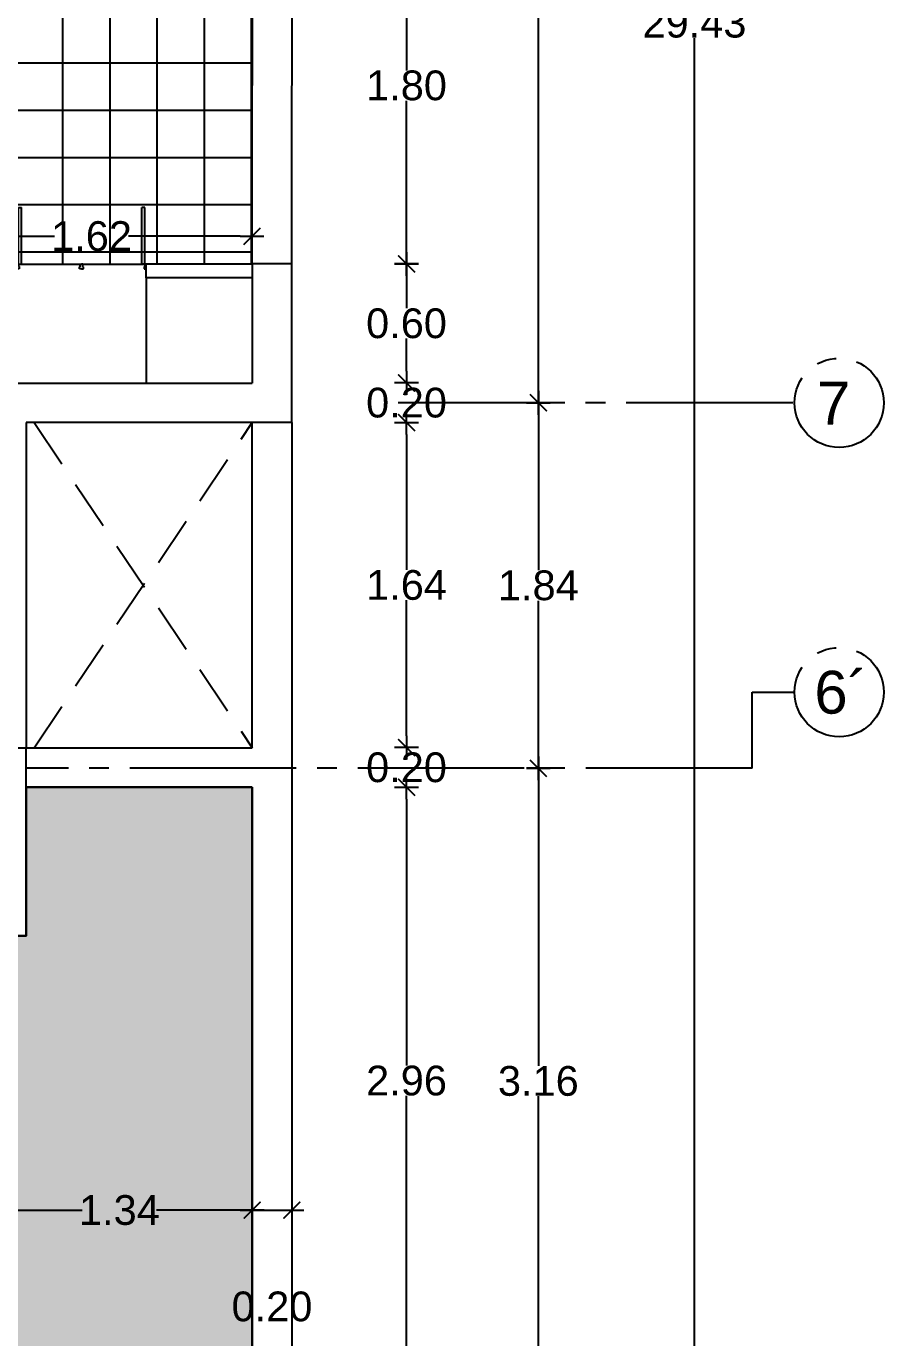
# Model space of a CAD drawing. Header units: millimetres. Extents: x 1217 to 2428, y 234 to 644.
# Drawn here: x 2364.13 to 2368.45, y 607.31 to 613.92 of the extents above; entities that cross this region are included whole.
import ezdxf

# ---------------------------------------------------------------- set-up
doc = ezdxf.new("R2010")
doc.units = ezdxf.units.MM
doc.linetypes.add('ACAD_ISO04W100', pattern=[30, 24, -3, 0, -3])
doc.linetypes.add('HIDDEN2', pattern=[0.1875, 0.125, -0.0625])
doc.layers.get('0').update_dxf_attribs({"lineweight": 5})
for name, color, linetype in [('0.1', 251, 'Continuous'), ('0.2', 2, 'Continuous'), ('0.3', 6, 'Continuous'), ('COTAS', 252, 'Continuous'), ('COTAS INTERIORES', 3, 'Continuous'), ('EJES', 8, 'Continuous'), ('HOJA PUERTA', 2, 'Continuous'), ('MUROS', 7, 'Continuous'), ('PUERTAS', 2, 'Continuous'), ('TABIQUES', 4, 'Continuous')]:
    doc.layers.add(name, color=color, linetype=linetype)
doc.styles.add('INTERARQ', font='arial.ttf')
doc.styles.get("Standard").update_dxf_attribs({"font": 'arial.ttf'})
doc.dimstyles.new('ESCALA_1-50', dxfattribs={"dimtxt": 0.15, "dimasz": 0.06, "dimexe": 0.18, "dimexo": 0.0625, "dimgap": 0, "dimtad": 0, "dimtih": 1, "dimtoh": 1, "dimzin": 0, "dimdsep": 46, "dimtxsty": 'INTERARQ', "dimblk": 'DIMTICK', "dimcen": 0, "dimse1": 1, "dimse2": 1, "dimclrd": 256, "dimclre": 1, "dimclrt": 2, "dimadec": 0, "dimazin": 0, "dimtfac": 4.5, "dimtofl": 0, "dimtmove": 2, "dimatfit": 3, "dimldrblk": 'DIMTICK', "dimfxl": 1, "dimtolj": 1, "dimtzin": 0, "dimarcsym": 0})

# ---------------------------------------------------------------- blocks, each defined once
blk = doc.blocks.new('DIMTICK')
at = {"color": 1}
for p, q in [((-1, 0), (1, 0)), ((0, 1), (0, -1))]:
    blk.add_line(p, q, dxfattribs=at)
at = {"color": 3, "const_width": 0.141}
blk.add_lwpolyline([(0.71, 0.71), (-0.71, -0.71)], dxfattribs=at)
blk = doc.blocks.new('*D1490')
at = {"layer": 'COTAS', "lineweight": -2, "ltscale": 3, "transparency": 16777216}
for p, q in [((2366.0462, 610.025), (2366.0462, 608.6814)), ((2366.0462, 607.1845), (2366.0462, 608.5282))]:
    blk.add_line(p, q, dxfattribs=at)
at = {"layer": 'DEFPOINTS', "color": 0, "ltscale": 3, "transparency": 16777216}
for p in [(2364.1282, 610.085), (2366.0462, 610.085), (2363.9682, 607.1245)]:
    blk.add_point(p, dxfattribs=at)
at = {"layer": 'COTAS', "lineweight": -2, "ltscale": 3, "transparency": 16777216, "xscale": 0.06, "yscale": 0.06, "zscale": 0.06}
for p, rotation in [((2366.0462, 610.085), 90), ((2366.0462, 607.1245), 270)]:
    blk.add_blockref('DIMTICK', p, dxfattribs=dict(at, rotation=rotation))
at = {"layer": 'COTAS', "color": 2, "ltscale": 3, "transparency": 16777216, "insert": (2366.0462, 608.6048), "char_height": 0.15, "attachment_point": 5, "style": 'INTERARQ'}
blk.add_mtext('\\A1;2.96', dxfattribs=at)
blk = doc.blocks.new('*D1491')
at = {"layer": 'COTAS', "lineweight": -2, "ltscale": 3, "transparency": 16777216}
for p, q in [((2366.0462, 610.345), (2366.0462, 610.405)), ((2366.0462, 610.025), (2366.0462, 609.965))]:
    blk.add_line(p, q, dxfattribs=at)
at = {"layer": 'DEFPOINTS', "color": 0, "ltscale": 3, "transparency": 16777216}
for p in [(2365.2681, 610.285), (2366.0462, 610.285), (2364.1282, 610.085)]:
    blk.add_point(p, dxfattribs=at)
at = {"layer": 'COTAS', "lineweight": -2, "ltscale": 3, "transparency": 16777216, "xscale": 0.06, "yscale": 0.06, "zscale": 0.06}
for p, rotation in [((2366.0462, 610.285), 270), ((2366.0462, 610.085), 90)]:
    blk.add_blockref('DIMTICK', p, dxfattribs=dict(at, rotation=rotation))
at = {"layer": 'COTAS', "color": 2, "ltscale": 3, "transparency": 16777216, "insert": (2366.0462, 610.185), "char_height": 0.15, "attachment_point": 5, "style": 'INTERARQ'}
blk.add_mtext('\\A1;0.20', dxfattribs=at)
blk = doc.blocks.new('*D1492')
at = {"layer": 'COTAS', "lineweight": -2, "ltscale": 3, "transparency": 16777216}
for p, q in [((2366.0462, 611.8645), (2366.0462, 611.1814)), ((2366.0462, 610.345), (2366.0462, 611.0282))]:
    blk.add_line(p, q, dxfattribs=at)
at = {"layer": 'DEFPOINTS', "color": 0, "ltscale": 3, "transparency": 16777216}
for p in [(2365.4681, 611.9245), (2366.0462, 611.9245), (2365.2681, 610.285)]:
    blk.add_point(p, dxfattribs=at)
at = {"layer": 'COTAS', "lineweight": -2, "ltscale": 3, "transparency": 16777216, "xscale": 0.06, "yscale": 0.06, "zscale": 0.06}
for p, rotation in [((2366.0462, 611.9245), 90), ((2366.0462, 610.285), 270)]:
    blk.add_blockref('DIMTICK', p, dxfattribs=dict(at, rotation=rotation))
at = {"layer": 'COTAS', "color": 2, "ltscale": 3, "transparency": 16777216, "insert": (2366.0462, 611.1048), "char_height": 0.15, "attachment_point": 5, "style": 'INTERARQ'}
blk.add_mtext('\\A1;1.64', dxfattribs=at)
blk = doc.blocks.new('*D1493')
at = {"layer": 'COTAS', "lineweight": -2, "ltscale": 3, "transparency": 16777216}
for p, q in [((2366.0462, 612.1845), (2366.0462, 612.2445)), ((2366.0462, 611.8645), (2366.0462, 611.8045))]:
    blk.add_line(p, q, dxfattribs=at)
at = {"layer": 'DEFPOINTS', "color": 0, "ltscale": 3, "transparency": 16777216}
for p in [(2365.2681, 612.1245), (2366.0462, 612.1245), (2365.4681, 611.9245)]:
    blk.add_point(p, dxfattribs=at)
at = {"layer": 'COTAS', "lineweight": -2, "ltscale": 3, "transparency": 16777216, "xscale": 0.06, "yscale": 0.06, "zscale": 0.06}
for p, rotation in [((2366.0462, 612.1245), 270), ((2366.0462, 611.9245), 90)]:
    blk.add_blockref('DIMTICK', p, dxfattribs=dict(at, rotation=rotation))
at = {"layer": 'COTAS', "color": 2, "ltscale": 3, "transparency": 16777216, "insert": (2366.0462, 612.0245), "char_height": 0.15, "attachment_point": 5, "style": 'INTERARQ'}
blk.add_mtext('\\A1;0.20', dxfattribs=at)
blk = doc.blocks.new('*D1494')
at = {"layer": 'COTAS', "lineweight": -2, "ltscale": 3, "transparency": 16777216}
for p, q in [((2366.0462, 612.6648), (2366.0462, 612.5013)), ((2366.0462, 612.1845), (2366.0462, 612.3481))]:
    blk.add_line(p, q, dxfattribs=at)
at = {"layer": 'DEFPOINTS', "color": 0, "ltscale": 3, "transparency": 16777216}
for p in [(2365.4691, 612.7248, 0), (2366.0462, 612.7248), (2365.2681, 612.1245)]:
    blk.add_point(p, dxfattribs=at)
at = {"layer": 'COTAS', "lineweight": -2, "ltscale": 3, "transparency": 16777216, "xscale": 0.06, "yscale": 0.06, "zscale": 0.06}
for p, rotation in [((2366.0462, 612.7248), 90), ((2366.0462, 612.1245), 270)]:
    blk.add_blockref('DIMTICK', p, dxfattribs=dict(at, rotation=rotation))
at = {"layer": 'COTAS', "color": 2, "ltscale": 3, "transparency": 16777216, "insert": (2366.0462, 612.4247), "char_height": 0.15, "attachment_point": 5, "style": 'INTERARQ'}
blk.add_mtext('\\A1;0.60', dxfattribs=at)
blk = doc.blocks.new('*D1495')
at = {"layer": 'COTAS', "lineweight": -2, "ltscale": 3, "transparency": 16777216}
for p, q in [((2366.0462, 614.4648), (2366.0462, 613.7014)), ((2366.0462, 612.7848), (2366.0462, 613.5482))]:
    blk.add_line(p, q, dxfattribs=at)
at = {"layer": 'DEFPOINTS', "color": 0, "ltscale": 3, "transparency": 16777216}
for p in [(2365.4563, 614.5248, 0), (2366.0462, 614.5248), (2365.4691, 612.7248, 0)]:
    blk.add_point(p, dxfattribs=at)
at = {"layer": 'COTAS', "lineweight": -2, "ltscale": 3, "transparency": 16777216, "xscale": 0.06, "yscale": 0.06, "zscale": 0.06}
for p, rotation in [((2366.0462, 614.5248), 90), ((2366.0462, 612.7248), 270)]:
    blk.add_blockref('DIMTICK', p, dxfattribs=dict(at, rotation=rotation))
at = {"layer": 'COTAS', "color": 2, "ltscale": 3, "transparency": 16777216, "insert": (2366.0462, 613.6248), "char_height": 0.15, "attachment_point": 5, "style": 'INTERARQ'}
blk.add_mtext('\\A1;1.80', dxfattribs=at)
blk = doc.blocks.new('*D1511')
at = {"layer": 'COTAS', "lineweight": -2, "ltscale": 3, "transparency": 16777216}
for p, q in [((2366.7113, 610.1212), (2366.7113, 608.6795)), ((2366.7113, 607.0845), (2366.7113, 608.5262))]:
    blk.add_line(p, q, dxfattribs=at)
at = {"layer": 'DEFPOINTS', "color": 0, "ltscale": 3, "transparency": 16777216}
for p in [(2365.4681, 610.1812, 0), (2366.7113, 610.1812), (2365.4681, 607.0245)]:
    blk.add_point(p, dxfattribs=at)
at = {"layer": 'COTAS', "lineweight": -2, "ltscale": 3, "transparency": 16777216, "xscale": 0.06, "yscale": 0.06, "zscale": 0.06}
for p, rotation in [((2366.7113, 610.1812), 90), ((2366.7113, 607.0245), 270)]:
    blk.add_blockref('DIMTICK', p, dxfattribs=dict(at, rotation=rotation))
at = {"layer": 'COTAS', "color": 2, "ltscale": 3, "transparency": 16777216, "insert": (2366.7113, 608.6029), "char_height": 0.15, "attachment_point": 5, "style": 'INTERARQ'}
blk.add_mtext('\\A1;3.16', dxfattribs=at)
blk = doc.blocks.new('*D1512')
at = {"layer": 'COTAS', "lineweight": -2, "ltscale": 3, "transparency": 16777216}
for p, q in [((2366.7113, 611.9645), (2366.7113, 611.1795)), ((2366.7113, 610.2412), (2366.7113, 611.0263))]:
    blk.add_line(p, q, dxfattribs=at)
at = {"layer": 'DEFPOINTS', "color": 0, "ltscale": 3, "transparency": 16777216}
for p in [(2365.4681, 612.0245), (2366.7113, 612.0245), (2365.4681, 610.1812)]:
    blk.add_point(p, dxfattribs=at)
at = {"layer": 'COTAS', "lineweight": -2, "ltscale": 3, "transparency": 16777216, "xscale": 0.06, "yscale": 0.06, "zscale": 0.06}
for p, rotation in [((2366.7113, 612.0245), 90), ((2366.7113, 610.1812), 270)]:
    blk.add_blockref('DIMTICK', p, dxfattribs=dict(at, rotation=rotation))
at = {"layer": 'COTAS', "color": 2, "ltscale": 3, "transparency": 16777216, "insert": (2366.7113, 611.1029), "char_height": 0.15, "attachment_point": 5, "style": 'INTERARQ'}
blk.add_mtext('\\A1;1.84', dxfattribs=at)
blk = doc.blocks.new('*D1513')
at = {"layer": 'COTAS', "lineweight": -2, "ltscale": 3, "transparency": 16777216}
for p, q in [((2366.7113, 616.2645), (2366.7113, 614.2511)), ((2366.7113, 612.0845), (2366.7113, 614.0979))]:
    blk.add_line(p, q, dxfattribs=at)
at = {"layer": 'DEFPOINTS', "color": 0, "ltscale": 3, "transparency": 16777216}
for p in [(2365.4691, 616.3245), (2366.7113, 616.3245), (2365.4681, 612.0245)]:
    blk.add_point(p, dxfattribs=at)
at = {"layer": 'COTAS', "lineweight": -2, "ltscale": 3, "transparency": 16777216, "xscale": 0.06, "yscale": 0.06, "zscale": 0.06}
for p, rotation in [((2366.7113, 616.3245), 90), ((2366.7113, 612.0245), 270)]:
    blk.add_blockref('DIMTICK', p, dxfattribs=dict(at, rotation=rotation))
at = {"layer": 'COTAS', "color": 2, "ltscale": 3, "transparency": 16777216, "insert": (2366.7113, 614.1745), "char_height": 0.15, "attachment_point": 5, "style": 'INTERARQ'}
blk.add_mtext('\\A1;4.30', dxfattribs=at)
blk = doc.blocks.new('*D1519')
at = {"layer": 'COTAS', "lineweight": -2, "ltscale": 3, "transparency": 16777216}
for p, q in [((2367.499, 628.5963), (2367.499, 614.0177)), ((2367.499, 599.2858), (2367.499, 613.8644))]:
    blk.add_line(p, q, dxfattribs=at)
at = {"layer": 'DEFPOINTS', "color": 0, "ltscale": 3, "transparency": 16777216}
for p in [(2365.4682, 628.6563, 0), (2367.499, 628.6563), (2365.4676, 599.2258, 0)]:
    blk.add_point(p, dxfattribs=at)
at = {"layer": 'COTAS', "lineweight": -2, "ltscale": 3, "transparency": 16777216, "xscale": 0.06, "yscale": 0.06, "zscale": 0.06}
for p, rotation in [((2367.499, 628.6563), 90), ((2367.499, 599.2258), 270)]:
    blk.add_blockref('DIMTICK', p, dxfattribs=dict(at, rotation=rotation))
at = {"layer": 'COTAS', "color": 2, "ltscale": 3, "transparency": 16777216, "insert": (2367.499, 613.941), "char_height": 0.15, "attachment_point": 5, "style": 'INTERARQ'}
blk.add_mtext('\\A1;29.43', dxfattribs=at)
blk = doc.blocks.new('*D1396')
at = {"layer": 'COTAS INTERIORES', "lineweight": -2, "ltscale": 3, "transparency": 16777216}
for p, q in [((2363.7078, 612.8646), (2364.2701, 612.8646)), ((2365.2064, 612.8646), (2364.6441, 612.8646))]:
    blk.add_line(p, q, dxfattribs=at)
at = {"layer": 'DEFPOINTS', "color": 0, "ltscale": 3, "transparency": 16777216}
for p in [(2365.2664, 612.8646), (2363.6478, 612.7245, 0), (2365.2664, 612.7233, 0)]:
    blk.add_point(p, dxfattribs=at)
at = {"layer": 'COTAS INTERIORES', "lineweight": -2, "ltscale": 3, "transparency": 16777216, "xscale": 0.06, "yscale": 0.06, "zscale": 0.06, "rotation": 180}
blk.add_blockref('DIMTICK', (2363.6478, 612.8646), dxfattribs=at)
at = {"layer": 'COTAS INTERIORES', "lineweight": -2, "ltscale": 3, "transparency": 16777216, "xscale": 0.06, "yscale": 0.06, "zscale": 0.06}
blk.add_blockref('DIMTICK', (2365.2664, 612.8646), dxfattribs=at)
at = {"layer": 'COTAS INTERIORES', "color": 2, "ltscale": 3, "transparency": 16777216, "insert": (2364.4571, 612.8646), "char_height": 0.15, "attachment_point": 5, "style": 'INTERARQ'}
blk.add_mtext('\\A1;1.62', dxfattribs=at)
blk = doc.blocks.new('*D1402')
at = {"layer": 'COTAS INTERIORES', "lineweight": -2, "ltscale": 3, "transparency": 16777216}
for p, q in [((2363.9877, 607.9517), (2364.4102, 607.9517)), ((2365.2077, 607.9517), (2364.7851, 607.9517))]:
    blk.add_line(p, q, dxfattribs=at)
at = {"layer": 'DEFPOINTS', "color": 0, "ltscale": 3, "transparency": 16777216}
for p in [(2363.9277, 610.0849), (2365.2677, 610.0849, 0), (2365.2677, 607.9517)]:
    blk.add_point(p, dxfattribs=at)
at = {"layer": 'COTAS INTERIORES', "lineweight": -2, "ltscale": 3, "transparency": 16777216, "xscale": 0.06, "yscale": 0.06, "zscale": 0.06, "rotation": 180}
blk.add_blockref('DIMTICK', (2363.9277, 607.9517), dxfattribs=at)
at = {"layer": 'COTAS INTERIORES', "lineweight": -2, "ltscale": 3, "transparency": 16777216, "xscale": 0.06, "yscale": 0.06, "zscale": 0.06}
blk.add_blockref('DIMTICK', (2365.2677, 607.9517), dxfattribs=at)
at = {"layer": 'COTAS INTERIORES', "color": 2, "ltscale": 3, "transparency": 16777216, "insert": (2364.5977, 607.9517), "char_height": 0.15, "attachment_point": 5, "style": 'INTERARQ'}
blk.add_mtext('\\A1;1.34', dxfattribs=at)
blk = doc.blocks.new('*D1403')
at = {"layer": 'COTAS INTERIORES', "lineweight": -2, "ltscale": 3, "transparency": 16777216}
blk.add_line((2365.3277, 607.9517), (2365.4076, 607.9517), dxfattribs=at)
at = {"layer": 'DEFPOINTS', "color": 0, "ltscale": 3, "transparency": 16777216}
for p in [(2365.4676, 610.3655, 0), (2365.2677, 610.0849, 0), (2365.4676, 607.9517)]:
    blk.add_point(p, dxfattribs=at)
at = {"layer": 'COTAS INTERIORES', "lineweight": -2, "ltscale": 3, "transparency": 16777216, "xscale": 0.06, "yscale": 0.06, "zscale": 0.06, "rotation": 180}
blk.add_blockref('DIMTICK', (2365.2677, 607.9517), dxfattribs=at)
at = {"layer": 'COTAS INTERIORES', "lineweight": -2, "ltscale": 3, "transparency": 16777216, "xscale": 0.06, "yscale": 0.06, "zscale": 0.06}
blk.add_blockref('DIMTICK', (2365.4676, 607.9517), dxfattribs=at)
at = {"layer": 'COTAS INTERIORES', "color": 2, "ltscale": 3, "transparency": 16777216, "insert": (2365.3676, 607.4654), "char_height": 0.15, "attachment_point": 5, "style": 'INTERARQ'}
blk.add_mtext('\\A1;0.20', dxfattribs=at)
blk = doc.blocks.new('Simple-A ras - 095 x 202mm_1-19-10_54')
at = {"layer": 'HOJA PUERTA'}
for p, q in [((0.411, 0.035), (0.411, 0.87)), ((0.456, 0.87), (0.411, 0.87)), ((0.456, 0.035), (0.456, 0.87)), ((-0.455, 0.035), (-0.475, 0.035)), ((-0.455, -0.004), (-0.455, 0.035)), ((0.456, 0.035), (0.411, 0.035)), ((0.455, 0.001), (0.445, 0.001)), ((0.445, 0.001), (0.445, -0.035)), ((0.455, 0.035), (0.455, 0.001)), ((0.475, 0.035), (0.455, 0.035)), ((-0.475, -0.035), (-0.445, -0.035)), ((-0.445, -0.004), (-0.455, -0.004)), ((-0.445, -0.035), (-0.445, -0.004)), ((0.445, -0.035), (0.475, -0.035))]:
    blk.add_line(p, q, dxfattribs=at)

msp = doc.modelspace()

# ---------------------------------------------------------------- hatches: boundary and pattern name
at = {"layer": '0.1', "ltscale": 3}
h = msp.add_hatch(dxfattribs=at)
h.set_pattern_fill('TEXTURE', color=256, scale=0.25, pattern_type=2)
h.set_pattern_definition([(0, (-121.64268, -347.84415), (0.11, 0.19), [0.01, -0.1675, 0.0075, -0.0725, 0.015, -0.1775]), (10, (-121.69018, -347.74165), (0.067230114, 0.237786904), [0.0175, -0.0425, 0.0225, -0.1325, 0.0125, -0.165]), (20, (-121.71518, -347.82165), (0.1112257946, 0.184146878), [0.02, -0.1375, 0.0175, -0.1025, 0.0125, -0.08]), (30, (-121.64268, -347.83665), (-0.018307714, 0.21170989), [0.0125, -0.0825, 0.01, -0.1225, 0.0075, -0.1625]), (40, (-121.71268, -347.78165), (0.028196598, 0.1803086295), [0.01, -0.11, 0.0075, -0.07, 0.02, -0.1275]), (50, (-121.67518, -347.87165), (-0.066873221, 0.196444578), [0.005, -0.0925, 0.0125, -0.1525, 0.015, -0.0775]), (60, (-121.66768, -347.85415), (-0.082894192, 0.186423048), [0.0125, -0.1025, 0.005, -0.12, 0.01, -0.0925]), (70, (-121.69518, -347.88415), (-0.091576892, 0.1796557065), [0.0075, -0.0475, 0.015, -0.08, 0.01, -0.11]), (80, (-121.68268, -347.73665), (-0.173804453, 0.137266209), [0.0175, -0.11, 0.0075, -0.13, 0.015, -0.1225]), (90, (-121.66768, -347.84415), (-0.22, 0.0925), [0.015, -0.0775, 0.01, -0.1525, 0.005, -0.155]), (100, (-121.70768, -347.76665), (-0.206642882, 0.120954409), [0.0175, -0.0975, 0.015, -0.08, 0.0175, -0.1825]), (110, (-121.72518, -347.90915), (-0.200366951, 0.068075949), [0.02, -0.065, 0.01, -0.1325, 0.015, -0.145]), (120, (-121.79268, -347.87915), (-0.238874954, 0.023743557), [0.0125, -0.1675, 0.015, -0.0775, 0.0175, -0.1025]), (130, (-121.73768, -347.93415), (-0.232589806, 0.059388401), [0.0075, -0.055, 0.01, -0.1075, 0.02, -0.14]), (140, (-121.81268, -347.73415), (-0.18383071, -0.02850474), [0.015, -0.09, 0.0175, -0.0775, 0.01, -0.105]), (150, (-121.60518, -347.94915), (-0.170687477, -0.100639382), [0.01, -0.07, 0.02, -0.155, 0.0175, -0.1425]), (160, (-121.77018, -347.80915), (-0.198250895, -0.135357241), [0.015, -0.105, 0.0125, -0.095, 0.01, -0.1525]), (170, (-121.75518, -347.86915), (-0.179703373, -0.140935971), [0.0225, -0.0825, 0.015, -0.1125, 0.02, -0.11])])
h.paths.add_polyline_path([(2352.91914, 608.32742), (2351.54818, 608.32742), (2351.54818, 599.42578), (2356.68789, 599.42578), (2356.68789, 600.7127), (2355.368, 600.7127), (2355.368, 602.99767), (2352.85817, 602.99767), (2352.85817, 603.51008), (2352.91912, 603.51008)])
h.paths.add_polyline_path([(2352.91807, 610.12689), (2351.54818, 610.12689), (2351.54818, 615.5242), (2352.91807, 615.5242)])
h.paths.add_polyline_path([(2352.91807, 615.72422), (2351.54818, 615.72422), (2351.54818, 621.12154), (2352.91807, 621.12154)])
h.paths.add_polyline_path([(2358.30793, 628.45628), (2365.26759, 628.45628), (2365.26766, 621.16351), (2364.00271, 621.16349), (2364.00281, 627.15627), (2358.30793, 627.15627), (2358.30793, 627.55709), (2358.60758, 627.55709), (2358.60758, 628.30621), (2358.30793, 628.30621)])
edge = h.paths.add_edge_path()
edge.add_line((2365.26766, 610.08492), (2364.12772, 610.08491))
edge.add_line((2364.12772, 610.08491), (2364.12772, 609.33496))
edge.add_line((2364.12772, 609.33496), (2364.00272, 609.33496))
edge.add_line((2364.00272, 609.33496), (2364.00273, 602.99767))
edge.add_line((2364.00273, 602.99767), (2363.5577, 602.99767))
edge.add_line((2363.5577, 602.99767), (2363.5577, 602.33858))
edge.add_line((2363.5577, 602.33858), (2363.53271, 602.33858))
edge.add_line((2363.53271, 602.33858), (2363.53271, 600.71271))
edge.add_line((2363.53271, 600.71271), (2359.72794, 600.71271))
edge.add_line((2359.72794, 600.71271), (2359.728, 599.42575))
edge.add_line((2359.728, 599.42575), (2365.2676, 599.42575))
edge.add_line((2365.2676, 599.42575), (2365.26754, 610.08492))
h.paths.add_polyline_path([(2352.91912, 627.15627), (2358.10794, 627.15627), (2358.10793, 627.55709), (2357.80828, 627.55709), (2357.80828, 628.30621), (2358.10793, 628.30621), (2358.10794, 628.45627), (2351.54818, 628.45627), (2351.54818, 622.92101), (2352.8582, 622.92101), (2352.8582, 623.52101), (2352.9216, 623.52101)])
at = {"layer": '0.1'}
h = msp.add_hatch(dxfattribs=at)
h.set_pattern_fill('NET', color=256, scale=0.074997, angle=-270, style=0)
h.set_pattern_definition([(90, (1519.48147, 82.26695), (-0.23811461, 2e-16), []), (180, (1519.48147, 82.26695), (-2e-16, -0.23811461), [])])
h.paths.add_polyline_path([(2358.90888, 619.32071), (2357.70701, 619.32069), (2357.70701, 611.92768), (2358.90888, 611.92768), (2358.90888, 612.12439), (2360.40885, 612.12439), (2360.40885, 612.4253), (2363.07779, 612.4253), (2363.07779, 612.72445), (2363.64776, 612.72445), (2365.2676, 612.72445), (2365.2676, 616.22415), (2363.81929, 616.22415), (2363.81929, 616.17479), (2363.1487, 616.17479), (2363.1487, 614.12425), (2362.94871, 614.12425), (2362.94871, 614.17424), (2362.49046, 614.17424), (2362.49046, 614.22424), (2361.42154, 614.22424), (2361.42154, 614.17424), (2360.63604, 614.17424), (2360.63604, 614.22424), (2359.56713, 614.22424), (2359.56713, 614.17424), (2359.10888, 614.17424), (2359.10887, 614.12425), (2358.90888, 614.12425)])

# ---------------------------------------------------------------- linework, layer by layer
at = {"layer": '0.1', "ltscale": 3, "elevation": 0}
for points in [[(2365.26771, 614.5248), (2365.26644, 612.72445)], [(2365.46771, 614.5248), (2365.46644, 612.7248)], [(2364.0821, 612.72445), (2364.73209, 612.72445)], [(2365.26766, 610.08492), (2364.12772, 610.08491), (2364.12772, 609.33496), (2364.00272, 609.33496), (2364.00273, 602.99767), (2363.5577, 602.99767), (2363.5577, 602.33858), (2363.53271, 602.33858), (2363.53271, 600.71271), (2359.72794, 600.71271), (2359.728, 599.42575), (2365.2676, 599.42575), (2365.26754, 610.08492)]]:
    msp.add_lwpolyline(points, dxfattribs=at)
at = {"layer": '0.2'}
for p, q in [((2365.26766, 610.28491, 0), (2365.26767, 611.92439, 0)), ((2365.46759, 611.92439, 0), (2365.46759, 599.2258, 0)), ((2364.12771, 610.28492, 0), (2365.26766, 610.28491, 0))]:
    msp.add_line(p, q, dxfattribs=at)
at = {"layer": '0.2', "elevation": 0}
for points in [[(2365.2676, 610.08492), (2365.2676, 599.42575), (2359.728, 599.42575)], [(2364.12772, 610.08493), (2365.26766, 610.08492)]]:
    msp.add_lwpolyline(points, dxfattribs=at)
at = {"layer": '0.3', "elevation": 0}
for points in [[(2365.26755, 612.72445), (2364.73209, 612.72445)], [(2364.73209, 612.65445), (2364.73209, 612.72445)], [(2365.26755, 612.65445), (2364.73209, 612.65445)]]:
    msp.add_lwpolyline(points, dxfattribs=at)
at = {"layer": 'COTAS', "ltscale": 3, "elevation": 0}
msp.add_lwpolyline([(2364.73209, 612.65445), (2364.73209, 612.12438)], dxfattribs=at)
msp.add_lwpolyline([(2364.73209, 612.65445), (2364.73209, 612.12438)], dxfattribs=at)
at = {"layer": 'EJES', "linetype": 'ACAD_ISO04W100', "ltscale": 0.035, "elevation": 0}
for points in [[(2367.99479, 612.02437), (2365.94857, 612.02437)], [(2367.79022, 610.18115), (2367.79022, 610.56488), (2368.00408, 610.56488)], [(2367.79022, 610.18115), (2364.12772, 610.18115)]]:
    msp.add_lwpolyline(points, dxfattribs=at)
at = {"layer": 'EJES', "linetype": 'ACAD_ISO04W100', "ltscale": 0.035}
for centre in [(2368.22905, 612.02438, 0), (2368.22905, 612.02438, 0), (2368.22905, 610.56488, 0), (2368.22905, 610.56488, 0)]:
    msp.add_circle(centre, 0.22497, dxfattribs=at)
at = {"layer": 'MUROS'}
for p, q in [((2365.46759, 611.92439, 0), (2364.12766, 611.92438, 0)), ((2363.92772, 610.28492, 0), (2364.12772, 610.28492, 0))]:
    msp.add_line(p, q, dxfattribs=at)
at = {"layer": 'MUROS', "color": 1}
msp.add_line((2364.12766, 611.92439, 0), (2364.12771, 610.28492, 0), dxfattribs=at)
at = {"layer": 'MUROS', "elevation": 0}
for points in [[(2365.46759, 611.92439), (2365.46759, 612.7248), (2365.2676, 612.7248), (2365.2676, 612.12439)], [(2365.2676, 612.72446), (2365.2676, 612.12438)], [(2358.90888, 612.12439), (2365.2676, 612.12439)], [(2363.92772, 610.28492), (2363.92772, 609.33497), (2364.12772, 609.33496), (2364.12771, 610.28492)]]:
    msp.add_lwpolyline(points, dxfattribs=at)
at = {"layer": 'TABIQUES', "color": 8, "linetype": 'HIDDEN2', "ltscale": 2, "elevation": 0}
for points in [[(2364.16766, 611.92439), (2365.26766, 610.28491)], [(2364.16771, 610.28492), (2365.26767, 611.92439)]]:
    msp.add_lwpolyline(points, dxfattribs=at)

# ---------------------------------------------------------------- block references
at = {"layer": 'PUERTAS', "zscale": 0.3421053096772053}
for p, xscale, yscale, rotation in [((2364.2446, 612.71248, 0), -0.3421053096772053, 0.3421053096772084, 1.233745433815159e-05), ((2364.56964, 612.71238, 0), 0.3421053096772053, 0.3421053096772053, 359.9999876625457)]:
    msp.add_blockref('Simple-A ras - 095 x 202mm_1-19-10_54', p, dxfattribs=dict(at, xscale=xscale, yscale=yscale, rotation=rotation))

# ---------------------------------------------------------------- texts
at = {"layer": 'EJES', "width": 0.344354, "attachment_point": 5}
for s, insert, char_height in [('7', (2368.20105, 612.02264, 0), 0.21599), ('6´', (2368.23808, 610.56314, 0), 0.215991)]:
    msp.add_mtext(s, dxfattribs=dict(at, insert=insert, char_height=char_height))

# ---------------------------------------------------------------- dimensions: what is measured, and where the dimension line sits
at = {"layer": 'COTAS', "ltscale": 3}
for base, p1, p2, picture, middle in [((2367.49897, 628.65627, 0), (2365.46759, 599.2258, 0), (2365.4682, 628.65627, 0), '*D1519', (2367.49897, 613.94104, 0)), ((2366.71126, 616.32448, 0), (2365.46808, 612.02453, 0), (2365.46909, 616.32448, 0), '*D1513', (2366.71126, 614.1745, 0)), ((2366.04617, 614.5248, 0), (2365.46909, 612.7248, 0), (2365.45628, 614.5248, 0), '*D1495', (2366.04617, 613.6248, 0)), ((2366.04617, 612.7248, 0), (2365.26808, 612.12455, 0), (2365.46909, 612.7248, 0), '*D1494', (2366.04617, 612.42467, 0)), ((2366.04617, 612.12455, 0), (2365.46808, 611.92454, 0), (2365.26808, 612.12455, 0), '*D1493', (2366.04617, 612.02455, 0)), ((2366.71126, 612.02453, 0), (2365.46808, 610.18123, 0), (2365.46808, 612.02453, 0), '*D1512', (2366.71126, 611.10288, 0)), ((2366.04617, 611.92454, 0), (2365.26815, 610.28499, 0), (2365.46808, 611.92454, 0), '*D1492', (2366.04617, 611.10477, 0)), ((2366.04617, 610.28499, 0), (2364.12815, 610.085, 0), (2365.26815, 610.28499, 0), '*D1491', (2366.04617, 610.18499, 0)), ((2366.71126, 610.18123, 0), (2365.46808, 607.02452, 0), (2365.46808, 610.18123, 0), '*D1511', (2366.71126, 608.60287, 0)), ((2366.04617, 610.085, 0), (2363.96816, 607.12455, 0), (2364.12815, 610.085, 0), '*D1490', (2366.04617, 608.60477, 0))]:
    dim = msp.add_linear_dim(base=base, p1=p1, p2=p2, angle=90, dimstyle='ESCALA_1-50', dxfattribs=at)
    dim.commit()
    dim.dimension.update_dxf_attribs({"geometry": picture, "text_midpoint": middle})
at = {"layer": 'COTAS INTERIORES', "ltscale": 3}
for base, p1, p2, picture, middle in [((2365.26644, 612.86456), (2363.64776, 612.72445, 0), (2365.26644, 612.72331, 0), '*D1396', (2364.4571, 612.86456)), ((2365.46759, 607.95172), (2365.26766, 610.08488, 0), (2365.46759, 610.36549, 0), '*D1403', (2365.36762, 607.46538)), ((2365.26766, 607.95172), (2363.92772, 610.08489), (2365.26766, 610.08488, 0), '*D1402', (2364.59769, 607.95172))]:
    dim = msp.add_linear_dim(base=base, p1=p1, p2=p2, dimstyle='ESCALA_1-50', dxfattribs=at)
    dim.commit()
    dim.dimension.update_dxf_attribs({"geometry": picture, "text_midpoint": middle})

doc.saveas('drawing.dxf')
